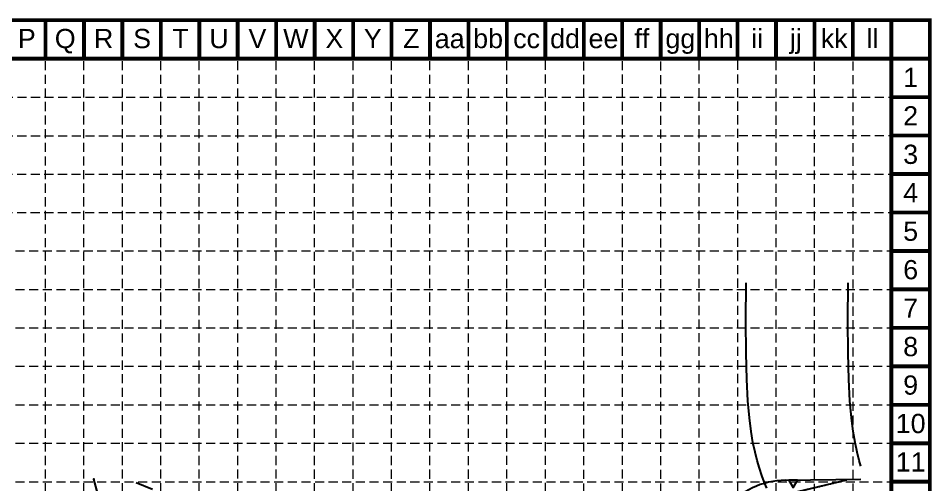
# Model space of a CAD drawing. Header units: inches. Extents: x 8056544 to 8057224, y 14638228 to 14639314.
# Drawn here: x 8056820.8 to 8057223.5, y 14639108.7 to 14639314.2 of the extents above; entities that cross this region are included whole.
import ezdxf
from ezdxf.enums import TextEntityAlignment as Align

# ---------------------------------------------------------------- set-up
doc = ezdxf.new("R2010")
doc.units = ezdxf.units.IN
doc.header["$MEASUREMENT"] = 0
doc.linetypes.add('HIDDEN', pattern=[0.375, 0.25, -0.125])
doc.linetypes.add('PHANTOM2', pattern=[1.25, 0.625, -0.125, 0.125, -0.125, 0.125, -0.125])
for name, color, linetype in [('BASE', 7, 'Continuous'), ('EC', 35, 'Continuous'), ('EX-SLOPE-TOP-', 5, 'PHANTOM2'), ('GRID', 254, 'HIDDEN'), ('POINT', 7, 'Continuous'), ('SRF-FLT-', 5, 'Continuous'), ('WR-DRAIN-CHANNEL', 7, 'Continuous')]:
    doc.layers.add(name, color=color, linetype=linetype)
doc.styles.get("Standard").update_dxf_attribs({"font": 'ARIAL.TTF'})

msp = doc.modelspace()

# ---------------------------------------------------------------- linework, layer by layer
at = {"layer": 'BASE', "color": 9}
msp.add_line((8056561.65, 14639296.42), (8057205.72, 14639296.42), dxfattribs=at)
at = {"layer": 'BASE', "const_width": 1.69}
for points in [[(8057222.67, 14638228.63), (8057222.67, 14639313.37), (8056544.7, 14639313.37), (8056544.7, 14638228.63)], [(8057205.72, 14638245.58), (8057205.72, 14639296.42), (8056561.65, 14639296.42), (8056561.65, 14638245.58)]]:
    msp.add_lwpolyline(points, close=True, dxfattribs=at)
for points in [[(8056832.84, 14639313.37), (8056832.84, 14639296.42)], [(8056849.79, 14639313.37), (8056849.79, 14639296.42)], [(8056866.74, 14639313.37), (8056866.74, 14639296.42)], [(8056883.69, 14639313.37), (8056883.69, 14639296.42)], [(8056900.64, 14639313.37), (8056900.64, 14639296.42)], [(8056917.58, 14639313.37), (8056917.58, 14639296.42)], [(8056934.53, 14639313.37), (8056934.53, 14639296.42)], [(8056951.48, 14639313.37), (8056951.48, 14639296.42)], [(8056968.43, 14639313.37), (8056968.43, 14639296.42)], [(8056985.38, 14639313.37), (8056985.38, 14639296.42)], [(8057002.33, 14639313.37), (8057002.33, 14639296.42)], [(8057019.28, 14639313.37), (8057019.28, 14639296.42)], [(8057036.23, 14639313.37), (8057036.23, 14639296.42)], [(8057053.18, 14639313.37), (8057053.18, 14639296.42)], [(8057070.13, 14639313.37), (8057070.13, 14639296.42)], [(8057087.07, 14639313.37), (8057087.07, 14639296.42)], [(8057104.02, 14639313.37), (8057104.02, 14639296.42)], [(8057120.97, 14639313.37), (8057120.97, 14639296.42)], [(8057137.92, 14639313.37), (8057137.92, 14639296.42)], [(8057154.87, 14639313.37), (8057154.87, 14639296.42)], [(8057171.82, 14639313.37), (8057171.82, 14639296.42)], [(8057188.77, 14639313.37), (8057188.77, 14639296.42)], [(8057205.72, 14639313.37), (8057205.72, 14639296.42)], [(8057222.67, 14639296.42), (8057205.72, 14639296.42)], [(8057222.67, 14639279.48), (8057205.72, 14639279.48)], [(8057222.67, 14639262.53), (8057205.72, 14639262.53)], [(8057222.67, 14639245.58), (8057205.72, 14639245.58)], [(8057222.67, 14639228.63), (8057205.72, 14639228.63)], [(8057222.67, 14639211.68), (8057205.72, 14639211.68)], [(8057222.67, 14639194.73), (8057205.72, 14639194.73)], [(8057222.67, 14639177.78), (8057205.72, 14639177.78)], [(8057222.67, 14639160.83), (8057205.72, 14639160.83)], [(8057222.67, 14639143.88), (8057205.72, 14639143.88)], [(8057222.67, 14639126.93), (8057205.72, 14639126.93)], [(8057222.67, 14639109.99), (8057205.72, 14639109.99)]]:
    msp.add_lwpolyline(points, dxfattribs=at)
at = {"layer": 'EC', "ltscale": 50}
for points in [[(8057150.83, 14639107.14), (8057149.68, 14639109.87), (8057148.6, 14639112.78), (8057147.56, 14639115.91), (8057146.57, 14639119.32), (8057145.62, 14639123.06), (8057144.71, 14639127.23), (8057143.87, 14639132.15), (8057143.11, 14639138.18), (8057142.47, 14639145.69), (8057141.99, 14639155.03), (8057141.68, 14639166.56), (8057141.58, 14639180.67), (8057141.72, 14639197.7)], [(8057192.28, 14639116.87), (8057191.57, 14639119.32), (8057190.62, 14639123.06), (8057189.71, 14639127.23), (8057188.87, 14639132.15), (8057188.11, 14639138.18), (8057187.47, 14639145.69), (8057186.99, 14639155.03), (8057186.68, 14639166.56), (8057186.58, 14639180.67), (8057186.72, 14639197.7)]]:
    msp.add_lwpolyline(points, dxfattribs=at)
at = {"layer": 'EC'}
msp.add_lwpolyline([(8056932.44, 14638605.71), (8056930.81, 14638634.57), (8056927.81, 14638671.94), (8056918.28, 14638721.87), (8056912.41, 14638775.84), (8056903.56, 14638825.31), (8056896.21, 14638877.85), (8056890.66, 14638913.69), (8056886.17, 14638928.41), (8056892.71, 14638934.12), (8056898.27, 14638939.38), (8056903.85, 14638934.28), (8056895.05, 14638959.73), (8056882.06, 14638998.81), (8056875.16, 14639023.85), (8056865.75, 14639068.4), (8056854.07, 14639111.15)], dxfattribs=at)
at = {"layer": 'EC', "linetype": 'Continuous'}
msp.add_lwpolyline([(8056879.95, 14639106.5), (8056872.85, 14639109.46)], dxfattribs=at)
at = {"layer": 'EX-SLOPE-TOP-'}
msp.add_lwpolyline([(8057033.56, 14638986.66), (8057055.95, 14639031.6), (8057095.53, 14639053.21), (8057120.24, 14639071.68), (8057146.53, 14639101.36), (8057186.02, 14639110.77)], dxfattribs=at)
at = {"layer": 'GRID', "color": 252, "linetype": 'HIDDEN', "lineweight": 0, "ltscale": 16}
for p, q in [((8056832.84, 14638313.34), (8056832.84, 14639296.42)), ((8056849.79, 14638313.34), (8056849.79, 14639296.42)), ((8056866.74, 14638313.34), (8056866.74, 14639296.42)), ((8056883.69, 14638313.33), (8056883.69, 14639296.42)), ((8056900.64, 14638313.33), (8056900.64, 14639296.42)), ((8056917.58, 14638313.33), (8056917.58, 14639296.42)), ((8056934.53, 14638313.33), (8056934.53, 14639296.42)), ((8056951.48, 14638313.32), (8056951.48, 14639296.42)), ((8056968.43, 14638313.32), (8056968.43, 14639296.42)), ((8056985.38, 14638313.32), (8056985.38, 14639296.42)), ((8057002.33, 14638313.32), (8057002.33, 14639296.42)), ((8057019.28, 14638313.31), (8057019.28, 14639296.42)), ((8057036.31, 14638313.35), (8057036.23, 14639296.42)), ((8057053.24, 14638313.43), (8057053.18, 14639296.42)), ((8057070.17, 14638313.23), (8057070.13, 14639296.42)), ((8057087.28, 14638313.39), (8057087.15, 14639296.8)), ((8057104.14, 14638313.21), (8057104.1, 14639296.8)), ((8057121.1, 14638313.42), (8057121.05, 14639296.8)), ((8057138.08, 14638313.48), (8057138, 14639296.8)), ((8057155, 14638313.33), (8057154.95, 14639296.8)), ((8057171.98, 14638313.11), (8057171.89, 14639296.8)), ((8057188.94, 14638313.15), (8057188.84, 14639296.8)), ((8056562.42, 14639279.36), (8057205.44, 14639279.45)), ((8056562.41, 14639262.37), (8057205.44, 14639262.5)), ((8056562.32, 14639245.47), (8057205.72, 14639245.58)), ((8056562.29, 14639228.53), (8057205.72, 14639228.63)), ((8056561.65, 14639211.68), (8057205.72, 14639211.68)), ((8056561.65, 14639194.73), (8057205.72, 14639194.73)), ((8056561.65, 14639177.78), (8057205.72, 14639177.78)), ((8056561.65, 14639160.83), (8057205.72, 14639160.83)), ((8056561.65, 14639143.88), (8057205.72, 14639143.88)), ((8056561.65, 14639126.93), (8057205.72, 14639126.93)), ((8056561.65, 14639109.99), (8057205.72, 14639109.99))]:
    msp.add_line(p, q, dxfattribs=at)
at = {"layer": 'POINT'}
msp.add_point((8056854.07, 14639111.15, 678.8), dxfattribs=at)
at = {"layer": 'SRF-FLT-'}
msp.add_polyline3d([(8057033.56, 14638986.66, 0), (8057055.95, 14639031.6, 0), (8057095.53, 14639053.21, 0), (8057120.24, 14639071.68, 0), (8057146.53, 14639101.36, 0), (8057186.02, 14639110.77, 0)], dxfattribs=at)
msp.add_polyline3d([(8057033.56, 14638986.66, 0), (8057055.95, 14639031.6, 0), (8057095.53, 14639053.21, 0), (8057120.24, 14639071.68, 0), (8057146.53, 14639101.36, 0), (8057186.02, 14639110.77, 0)], dxfattribs=at)
at = {"layer": 'WR-DRAIN-CHANNEL'}
msp.add_line((8057159.06, 14639110.64), (8057192.28, 14639111.05), dxfattribs=at)
msp.add_lwpolyline([(8057164.29, 14639110.7), (8057160.54, 14639110.66), (8057162.46, 14639107.43)], close=True, dxfattribs=at)
msp.add_arc((8057159.5, 14639075.64), 35, 90.7068, 140.0616, dxfattribs=at)

# ---------------------------------------------------------------- texts
at = {"layer": 'BASE'}
for s, height, p in [('P', 8.47, (8056824.57, 14639305.29)), ('Q', 8.47, (8056841.52, 14639305.29)), ('R', 8.47, (8056858.47, 14639305.29)), ('S', 8.47, (8056875.42, 14639305.29)), ('T', 8.47, (8056892.37, 14639305.29)), ('U', 8.47, (8056909.32, 14639305.29)), ('V', 8.47, (8056926.26, 14639305.29)), ('W', 8.47, (8056943.21, 14639305.29)), ('X', 8.47, (8056960.16, 14639305.29)), ('Y', 8.47, (8056977.11, 14639305.29)), ('Z', 8.47, (8056994.06, 14639305.29)), ('aa', 8.475, (8057011.01, 14639305.29)), ('bb', 8.475, (8057027.96, 14639305.29)), ('cc', 8.475, (8057044.91, 14639305.29)), ('dd', 8.475, (8057061.86, 14639305.29)), ('ee', 8.475, (8057078.81, 14639305.29)), ('ff', 8.475, (8057095.75, 14639305.29)), ('gg', 8.475, (8057112.7, 14639305.29)), ('hh', 8.475, (8057129.65, 14639305.29)), ('ii', 8.475, (8057146.6, 14639305.29)), ('jj', 8.475, (8057163.55, 14639305.29)), ('kk', 8.475, (8057180.5, 14639305.29)), ('ll', 8.475, (8057197.45, 14639305.29)), ('1', 8.47, (8057214.23, 14639288.17)), ('2', 8.47, (8057214.23, 14639271.22)), ('3', 8.47, (8057214.23, 14639254.27)), ('4', 8.47, (8057214.23, 14639237.33)), ('5', 8.47, (8057214.23, 14639220.38)), ('6', 8.47, (8057214.23, 14639203.43)), ('7', 8.47, (8057214.23, 14639186.48)), ('8', 8.47, (8057214.23, 14639169.53)), ('9', 8.47, (8057214.23, 14639152.58)), ('10', 8.475, (8057214.23, 14639135.63)), ('11', 8.475, (8057214.23, 14639118.68))]:
    msp.add_text(s, height=height, dxfattribs=at).set_placement(p, align=Align.MIDDLE_CENTER)

doc.saveas('drawing.dxf')
